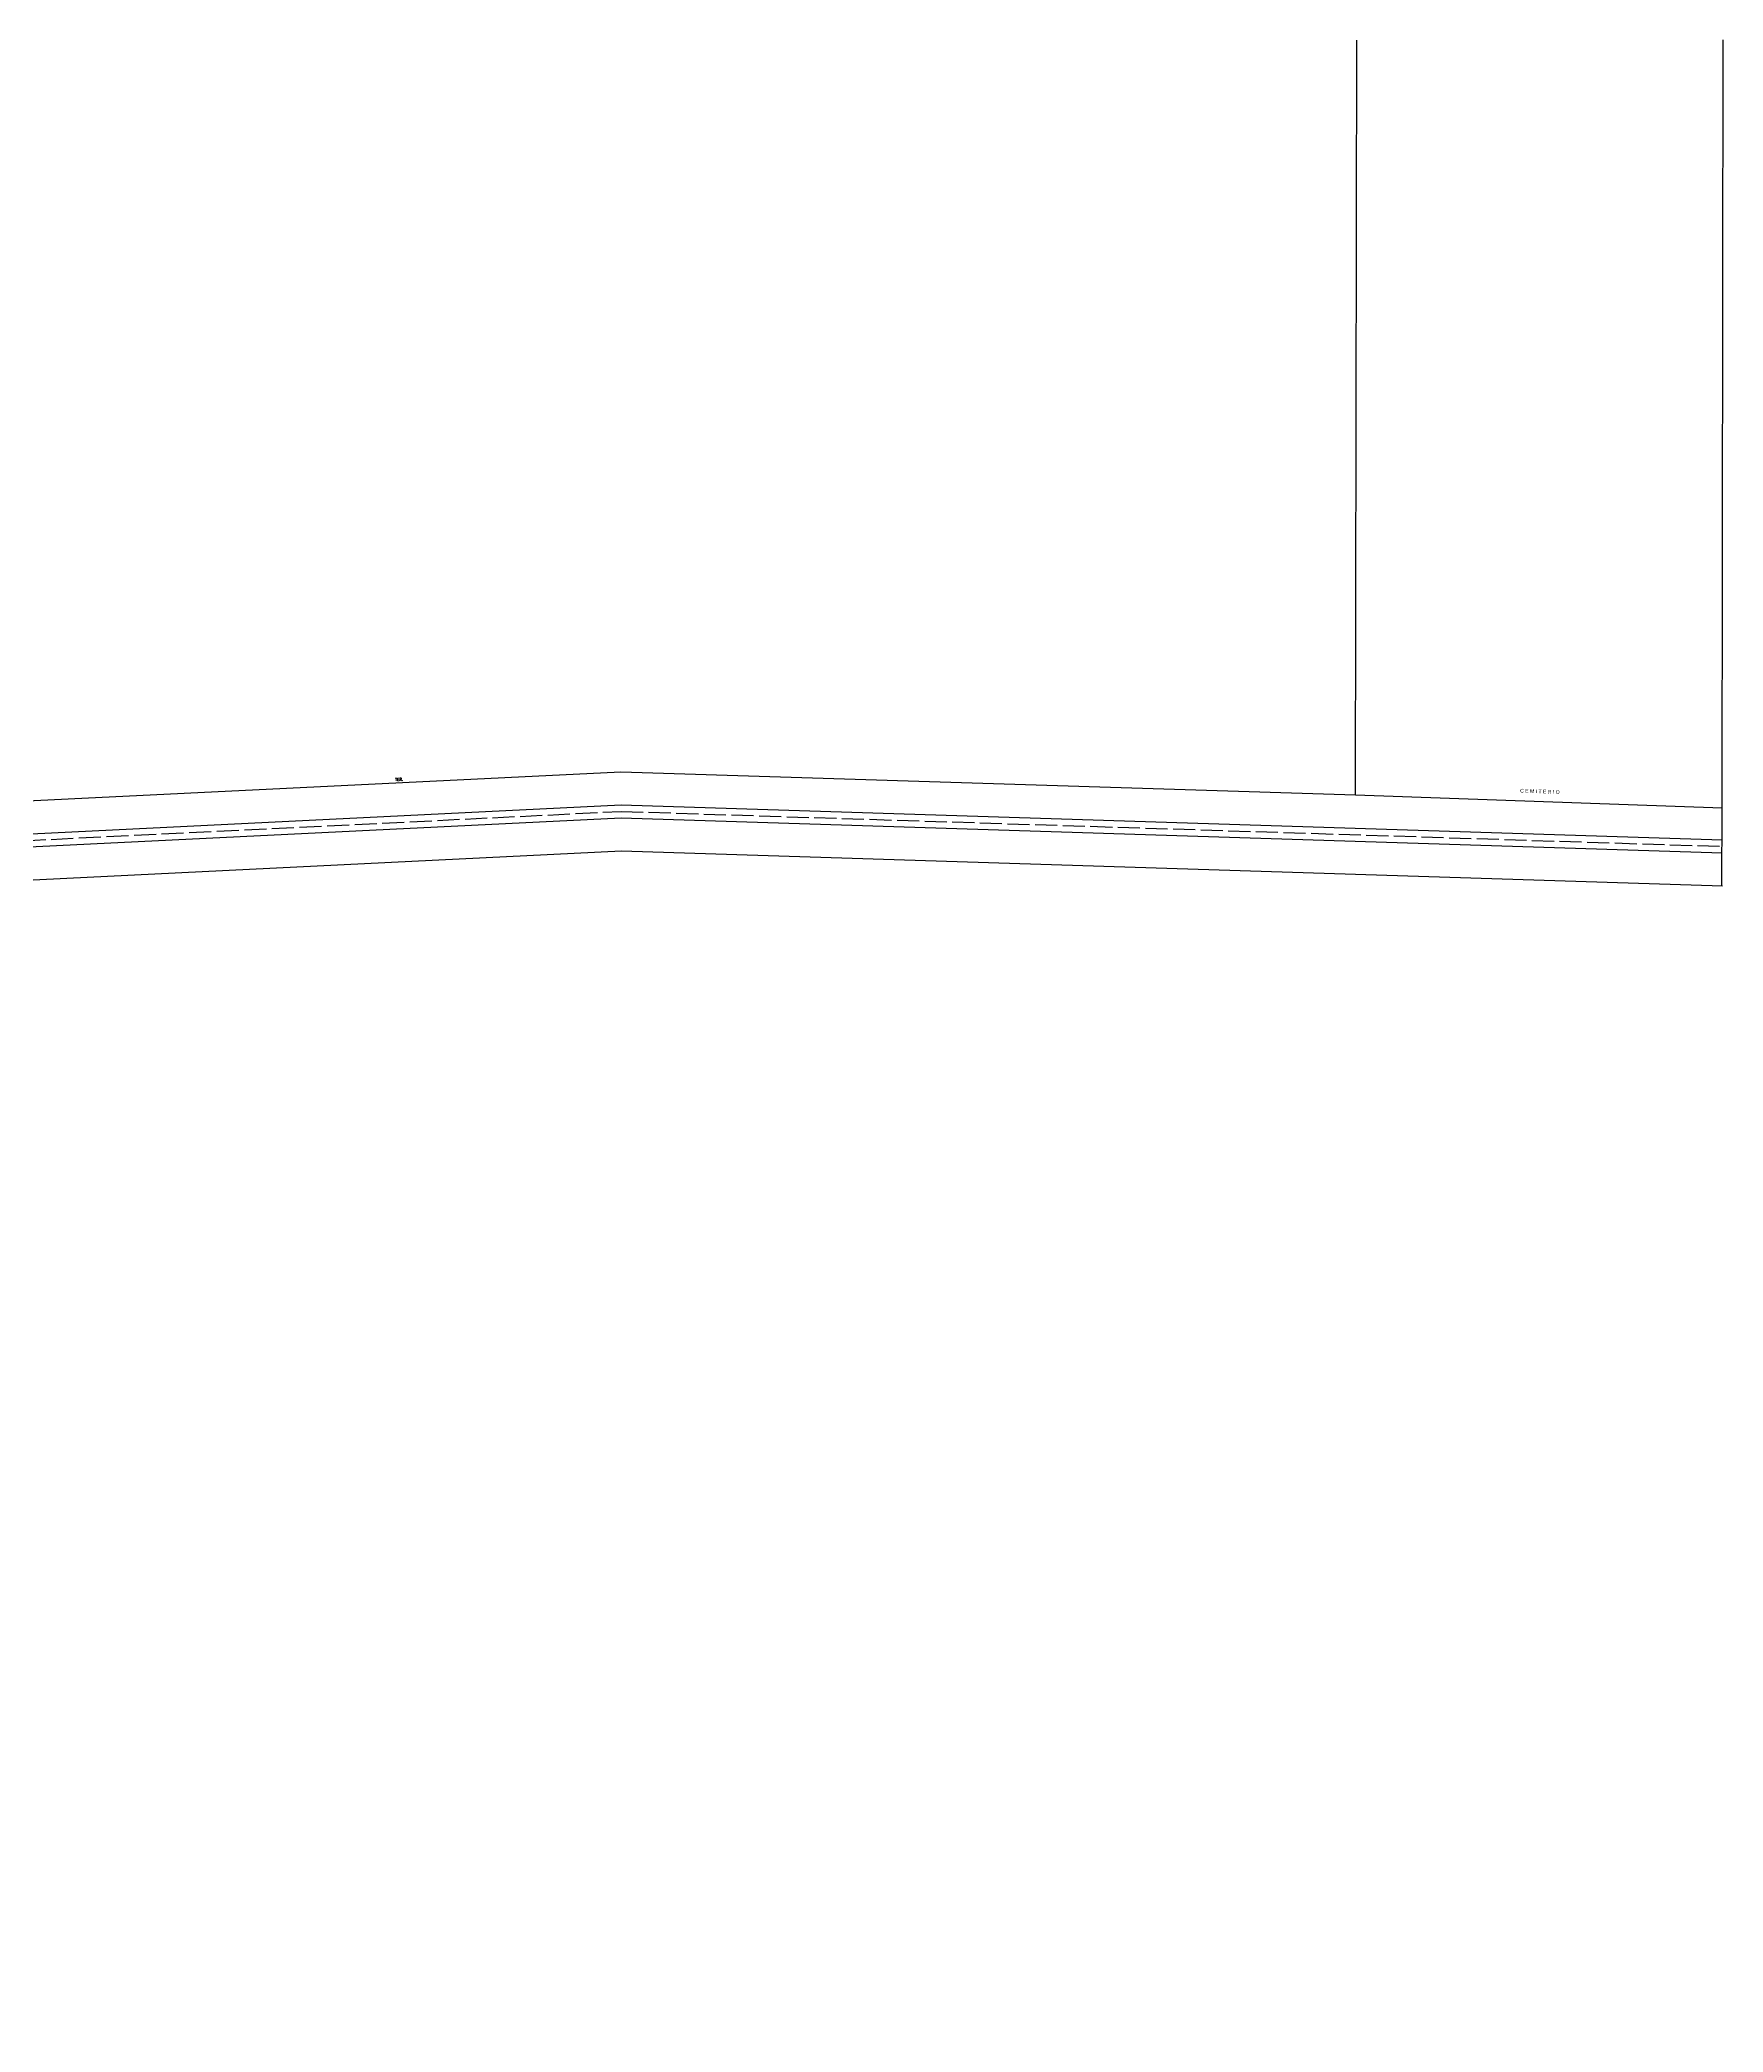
# Model space of a CAD drawing. Extents: x 714896 to 749292, y 8417558 to 8447149.
# Drawn here: x 738094 to 739008, y 8430053 to 8431135 of the extents above; entities that cross this region are included whole.
import ezdxf

# ---------------------------------------------------------------- set-up
doc = ezdxf.new("R2010")
doc.units = 0
doc.header["$MEASUREMENT"] = 0
doc.linetypes.add('ACAD_ISO02W100', pattern=[15, 12, -3])
for name, color, linetype in [('LOTE', 7, 'CONTINUOUS'), ('QUADRA', 6, 'CONTINUOUS'), ('REFERENCIA', 7, 'CONTINUOUS'), ('TEXTO', 7, 'CONTINUOUS')]:
    doc.layers.add(name, color=color, linetype=linetype)
doc.styles.add('ROMANS', font='ROMANS.SHX', dxfattribs={"height": 1.5})

msp = doc.modelspace()

# ---------------------------------------------------------------- linework, layer by layer
at = {"layer": 'LOTE', "color": 7}
for points in [[(738808.2, 8430725.3), (738808.8, 8431135.2)], [(739007.1, 8430675.8), (739007.2, 8430718.3)]]:
    msp.add_lwpolyline(points, dxfattribs=at)
at = {"layer": 'QUADRA'}
msp.add_lwpolyline([(737687, 8431133.6), (737695.2, 8431098.9), (737700.7, 8431067.1), (737705.1, 8431027.2), (737706.7, 8430993.5), (737706, 8430952.3), (737675.3, 8430695.9), (737690, 8430702.6), (738409, 8430737.8), (738808.2, 8430725.3), (739007.2, 8430718.3), (739007.8, 8431135.4)], dxfattribs=at)
at = {"layer": 'QUADRA', "color": 6}
msp.add_lwpolyline([(737752.6, 8429953.8), (737711.8, 8430061.2), (737693.2, 8430110.3), (737683.6, 8430134.6), (737674.8, 8430160.1), (737668.7, 8430182.7), (737663.6, 8430207.8), (737661.2, 8430223.9), (737659.7, 8430238.4), (737662.1, 8430510.8), (737664.2, 8430579.6), (737666.6, 8430613.8), (737669.8, 8430646.2), (737700.3, 8430660), (738409.4, 8430694.8), (739007.5, 8430675.8)], dxfattribs=at)
at = {"layer": 'REFERENCIA', "color": 7}
for points in [[(737673, 8430675.1), (737694.4, 8430684.8), (738409.2, 8430719.8), (739007.2, 8430700.8)], [(737672.1, 8430667), (737696, 8430677.8), (738409.2, 8430712.8), (739007.2, 8430693.8)]]:
    msp.add_lwpolyline(points, dxfattribs=at)
at = {"layer": 'REFERENCIA', "color": 7, "linetype": 'ACAD_ISO02W100'}
msp.add_lwpolyline([(737667, 8430668.5), (737695.2, 8430681.3), (738409.2, 8430716.3), (739007.2, 8430697.3)], dxfattribs=at)

# ---------------------------------------------------------------- texts
at = {"layer": 'TEXTO', "color": 7, "style": 'ROMANS'}
msp.add_text('TER.', height=1.5, rotation=1.2096, dxfattribs=at).set_placement((738286.5, 8430732.9))
at = {"layer": 'TEXTO'}
msp.add_text('C E M I T E R I O', height=2, rotation=357.7474, dxfattribs=at).set_placement((738897.5, 8430726.6))

doc.saveas('drawing.dxf')
